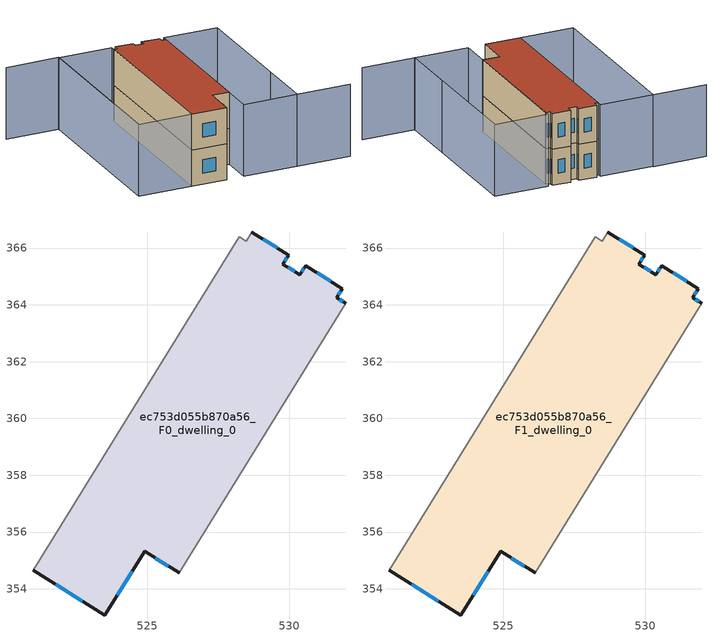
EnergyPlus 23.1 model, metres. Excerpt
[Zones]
ec753d055b870a56_F0_dwelling_0
 floor ground (EU_floor_Construction): 530.58,365.38 531.87,364.57 531.67,364.25 531.99,364.05 526.12,354.56 524.91,355.32 523.51,353.08 520.99,354.66 528.24,366.39 528.48,366.24 528.69,366.56 529.98,365.75 529.78,365.43 530.38,365.06 z0
 wall outside (EU_wall_Construction): 531.99,364.05 531.67,364.25 531.87,364.57 530.58,365.38 530.38,365.06 529.78,365.43 529.98,365.75 528.69,366.56 / 520.99,354.66 523.51,353.08 524.91,355.32 526.12,354.56 z0:3
 wall adiabatic (EU_wall_Construction): 526.12,354.56 531.99,364.05 / 528.69,366.56 528.48,366.24 528.24,366.39 520.99,354.66 z0:3
 window (EU_Window_Construction): 530.51,365.28 530.44,365.16 / 531.47,364.82 530.98,365.13 / 531.73,364.35 531.81,364.47 / 531.89,364.11 531.77,364.19 / 525.29,355.08 525.75,354.8 / 523.94,353.78 524.47,354.62 / 521.77,354.17 522.72,353.57 / 529.58,366.01 529.09,366.31 / 529.84,365.53 529.92,365.65 / 530.19,365.18 529.97,365.32 z0.93:2.07
ec753d055b870a56_F1_dwelling_0
 floor to ec753d055b870a56_F0_dwelling_0 (EU_floor_Construction): 530.58,365.38 531.87,364.57 531.67,364.25 531.99,364.05 526.12,354.56 524.91,355.32 523.51,353.08 520.99,354.66 528.24,366.39 528.48,366.24 528.69,366.56 529.98,365.75 529.78,365.43 530.38,365.06 z3
 wall outside (EU_wall_Construction): 531.99,364.05 531.67,364.25 531.87,364.57 530.58,365.38 530.38,365.06 529.78,365.43 529.98,365.75 528.69,366.56 / 520.99,354.66 523.51,353.08 524.91,355.32 526.12,354.56 z3:6
 wall adiabatic (EU_wall_Construction): 526.12,354.56 531.99,364.05 / 528.69,366.56 528.48,366.24 528.24,366.39 520.99,354.66 z3:6
 window (EU_Window_Construction): 530.51,365.28 530.44,365.16 / 531.47,364.82 530.98,365.13 / 531.73,364.35 531.81,364.47 / 531.89,364.11 531.77,364.19 / 525.29,355.08 525.75,354.8 / 523.94,353.78 524.47,354.62 / 521.77,354.17 522.72,353.57 / 529.58,366.01 529.09,366.31 / 529.84,365.53 529.92,365.65 / 530.19,365.18 529.97,365.32 z3.93:5.07
 roof outside (EU_roof_Construction): 526.12,354.56 531.99,364.05 531.67,364.25 531.87,364.57 530.58,365.38 530.38,365.06 529.78,365.43 529.98,365.75 528.69,366.56 528.48,366.24 528.24,366.39 520.99,354.66 523.51,353.08 524.91,355.32 z6
shading: 532.38,347.58 528.58,349.93 / 528.58,349.93 536.02,361.98 / 520.86,371.45 524.66,369.1 / 524.66,369.1 517.19,357.02 / 536.03,361.99 528.58,349.95 / 528.58,349.95 524.74,352.32 / 524.74,352.32 532.19,364.37 / 532.19,364.37 536.03,361.99 / 528.45,366.73 520.99,354.66 / 520.99,354.66 517.19,357.01 / 517.19,357.01 524.65,369.08 / 524.65,369.08 528.45,366.73 z0:6
[Building]
EU S2 Campaign: North Axis=0; Terrain=City; Solar Distribution=FullExterior
[Site:Location]
Montreal-Trudeau.Intl.AP: Latitude=45.4667; Longitude=-73.75; Time Zone=-5; Elevation=36
[SizingPeriod:WeatherFileDays]
AnnualSizingPeriod: Begin Month=1; Begin Day of Month=1; End Month=12; End Day of Month=31; Day of Week for Start Day=Monday; Use Weather File Daylight Saving Period=No; Use Weather File Rain and Snow Indicators=No
[MATERIAL]
EU_InternalMass_Material: Roughness=MediumRough; Thickness=0.1; Conductivity=1; Density=1800; Specific Heat=900; Thermal Absorptance=0.9; Solar Absorptance=0.7; Visible Absorptance=0.7
[MATERIAL:NOMASS] Roughness=MediumRough; Thermal Absorptance=0.9; Solar Absorptance=0.7; Visible Absorptance=0.7
Name | Thermal Resistance
EU_wall_NoMass; EU_floor_NoMass | 1.51479
EU_roof_NoMass | 2.84114
[WINDOWMATERIAL:SIMPLEGLAZINGSYSTEM]
EU_Window_SimpleGlazing: UFactor=3.53504; Solar Heat Gain Coefficient=0.8; Visible Transmittance=0.8
[CONSTRUCTION]
EU_wall_Construction: EU_wall_NoMass
EU_roof_Construction: EU_roof_NoMass
EU_floor_Construction: EU_floor_NoMass
EU_Window_Construction: EU_Window_SimpleGlazing
EU_InternalMass_Construction: EU_InternalMass_Material
[ZONE] Type=1; Multiplier=1; Ceiling Height=autocalculate; Floor Area=autocalculate; Part of Total Floor Area=Yes
Name | Volume
ec753d055b870a56_F0_dwelling_0 | 174.998
ec753d055b870a56_F1_dwelling_0 | 175
[INTERNALMASS] Construction=EU_InternalMass_Construction; Surface Area=58.3332
Name | Zone or ZoneList
ec753d055b870a56_F0_dwelling_0_EU_InternalMass | ec753d055b870a56_F0_dwelling_0
ec753d055b870a56_F1_dwelling_0_EU_InternalMass | ec753d055b870a56_F1_dwelling_0
[OTHEREQUIPMENT] Fuel Type=Electricity; Design Level Calculation Method=Watts/Area; Power per Zone Floor Area=1; Fraction Latent=0; Fraction Radiant=0; Fraction Lost=0; Carbon Dioxide Generation Rate=0; EndUse Subcategory=EU_Step8_InternalGains
Name | Zone or ZoneList or Space or SpaceList | Schedule
EU_Step8_InternalGain_ec753d055b870a56_F0_dwelling_0_f000 | ec753d055b870a56_F0_dwelling_0 | EU_Step8_GainSchedule_ec753d055b870a56_F0_dwelling_0_f000
EU_Step8_InternalGain_ec753d055b870a56_F1_dwelling_0_f000 | ec753d055b870a56_F1_dwelling_0 | EU_Step8_GainSchedule_ec753d055b870a56_F1_dwelling_0_f000
[ZONEVENTILATION:DESIGNFLOWRATE] Schedule=EU_AlwaysOn; Design Flow Rate Calculation Method=AirChanges/Hour; Air Changes per Hour=0.775154; Ventilation Type=Natural; Fan Pressure Rise=0; Fan Total Efficiency=1; Constant Term Coefficient=1; Temperature Term Coefficient=0; Velocity Term Coefficient=0; Velocity Squared Term Coefficient=0; Minimum Indoor Temperature=-100; Maximum Indoor Temperature=100; Delta Temperature=-100; Minimum Outdoor Temperature=-100; Maximum Outdoor Temperature=100; Maximum Wind Speed=40
Name | Zone or ZoneList or Space or SpaceList
EU_ConstantAir_ec753d055b870a56_F0_dwelling_0 | ec753d055b870a56_F0_dwelling_0
EU_ConstantAir_ec753d055b870a56_F1_dwelling_0 | ec753d055b870a56_F1_dwelling_0
[HVACTEMPLATE:THERMOSTAT] Constant Heating Setpoint=20; Constant Cooling Setpoint=50
EU_HeatOnly_ec753d055b870a56_F0_dwelling_0; EU_HeatOnly_ec753d055b870a56_F1_dwelling_0
[HVACTEMPLATE:ZONE:IDEALLOADSAIRSYSTEM] System Availability Schedule=EU_AlwaysOn; Maximum Heating Supply Air Temperature=50; Minimum Cooling Supply Air Temperature=13; Maximum Heating Supply Air Humidity Ratio=0.0156; Minimum Cooling Supply Air Humidity Ratio=0.0077; Heating Limit=NoLimit; Cooling Limit=NoLimit; Heating Availability Schedule=EU_AlwaysOn; Cooling Availability Schedule=EU_CoolingOff; Dehumidification Control Type=ConstantSensibleHeatRatio; Cooling Sensible Heat Ratio=0.7; Dehumidification Setpoint=60; Humidification Control Type=None; Humidification Setpoint=30; Outdoor Air Method=None; Outdoor Air Flow Rate per Person=0.00944; Outdoor Air Flow Rate per Zone Floor Area=0; Outdoor Air Flow Rate per Zone=0; Demand Controlled Ventilation Type=None; Outdoor Air Economizer Type=NoEconomizer; Heat Recovery Type=None; Sensible Heat Recovery Effectiveness=0.7; Latent Heat Recovery Effectiveness=0.65
Name | Template Thermostat
ec753d055b870a56_F0_dwelling_0 | EU_HeatOnly_ec753d055b870a56_F0_dwelling_0
ec753d055b870a56_F1_dwelling_0 | EU_HeatOnly_ec753d055b870a56_F1_dwelling_0
[SIZING:ZONE] Zone Cooling Design Supply Air Temperature Input Method=SupplyAirTemperature; Zone Cooling Design Supply Air Temperature=13; Zone Heating Design Supply Air Temperature Input Method=SupplyAirTemperature; Zone Heating Design Supply Air Temperature=50; Zone Cooling Design Supply Air Humidity Ratio=0.008; Zone Heating Design Supply Air Humidity Ratio=0.008; Cooling Design Air Flow Method=DesignDay; Cooling Design Air Flow Rate=0; Cooling Minimum Air Flow per Zone Floor Area=0.000762; Cooling Minimum Air Flow=0; Cooling Minimum Air Flow Fraction=0.2; Heating Design Air Flow Method=DesignDay; Heating Design Air Flow Rate=0; Heating Maximum Air Flow per Zone Floor Area=0.002032; Heating Maximum Air Flow=0.141576; Heating Maximum Air Flow Fraction=0.3; Account for Dedicated Outdoor Air System=No; Dedicated Outdoor Air System Control Strategy=NeutralSupplyAir; Dedicated Outdoor Air Low Setpoint Temperature for Design=autosize; Dedicated Outdoor Air High Setpoint Temperature for Design=autosize; Zone Load Sizing Method=Sensible Load Only No Latent Load; Zone Latent Cooling Design Supply Air Humidity Ratio Input Method=HumidityRatioDifference; Zone Cooling Design Supply Air Humidity Ratio Difference=0.005; Zone Latent Heating Design Supply Air Humidity Ratio Input Method=HumidityRatioDifference; Zone Humidification Design Supply Air Humidity Ratio Difference=0.005
ec753d055b870a56_F0_dwelling_0; ec753d055b870a56_F1_dwelling_0
[SCHEDULE:CONSTANT]
Name | Hourly Value
EU_AlwaysOn | 1
EU_CoolingOff | 0
[SCHEDULE:FILE] Column Number=1; Rows to Skip at Top=0; Number of Hours of Data=8760; Column Separator=Comma; Interpolate to Timestep=No; Minutes per Item=60; Adjust Schedule for Daylight Savings=Yes
Name | File
EU_Step8_GainSchedule_ec753d055b870a56_F0_dwelling_0_f000 | ../../schedules/ec753d055b870a56/ec753d055b870a56_F0_dwelling_0_f000_gain.csv
EU_Step8_GainSchedule_ec753d055b870a56_F1_dwelling_0_f000 | ../../schedules/ec753d055b870a56/ec753d055b870a56_F1_dwelling_0_f000_gain.csv
